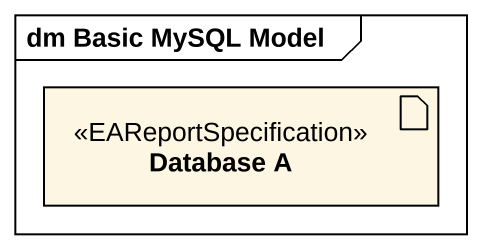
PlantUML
@startuml
mainframe dm Basic MySQL Model
artifact "Database A" as Database_A <<EAReportSpecification>>
@enduml
